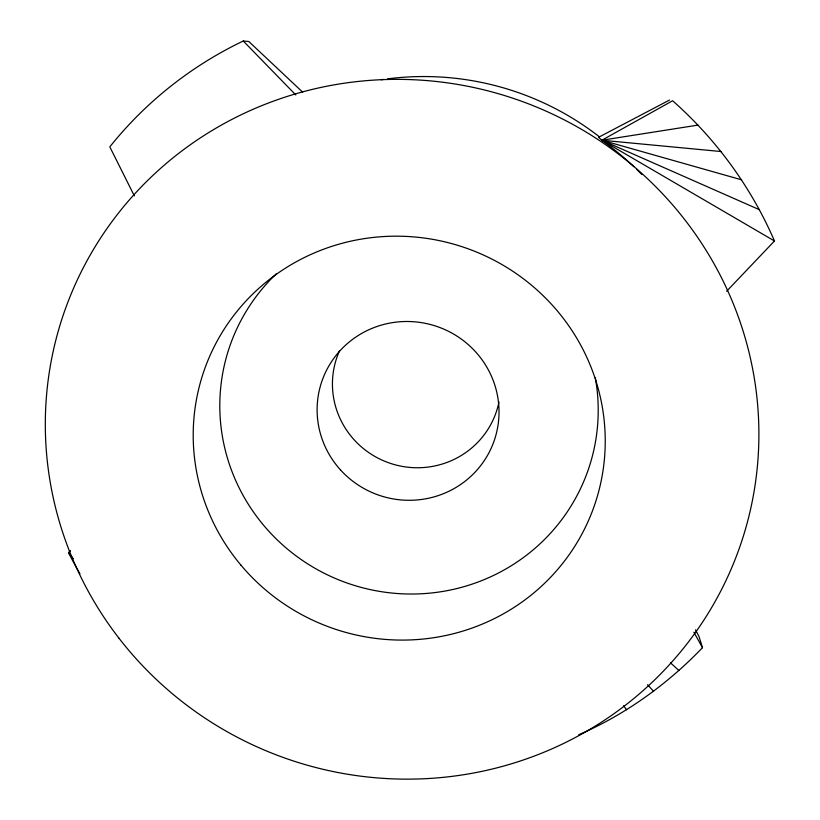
<?xml version="1.0" encoding="UTF-8"?>
<svg xmlns="http://www.w3.org/2000/svg" width="820" height="820" viewBox="0 0 820 820"><rect width="100%" height="100%" fill="white"/><g stroke="black" fill="none" stroke-linecap="round" stroke-linejoin="round"><path stroke-width="1.23" d="M70.274 550.938L68.562 552.782A389.367 382.038 18 0 0 79.96 573.744M726.622 291.264L774.48 240.988C751.356 187.452 716.301 139.369 672.625 100.747L601.859 140.23L598.59 137.288L669.53 100.05M70.335 550.968L68.562 552.782L73.349 558.738M578.776 734.72C625.434 714.599 667.347 684.259 702.504 647.677L699.009 636.545L695.514 629.822M698.056 125.091L601.859 140.23A321.676 315.392 18 0 1 633.86 166.665M134.326 195.867L109.808 146.862A389.367 382.038 18 0 1 243.263 41L248.829 41.512L302.621 92.117M721.118 151.536L601.859 140.23L774.48 240.988M741.649 179.836L601.859 140.23L759.474 209.735M670.555 662.898L678.98 670.565M243.263 41L295.794 94.976M647.564 684.731L653.612 691.311M623.538 705.753L626.613 709.761M693.874 632.23L702.504 647.677M381.218 79.755A282.018 277.857 18 0 1 383.719 79.386M387.47 78.874A282.018 277.857 18 0 1 599.553 136.94M636.586 169.258A321.676 315.392 18 0 1 641.957 174.547M498.97 402.015A84.234 82.728 18 0 1 391.304 463.669A84.234 82.728 18 0 1 339.449 350.929M595.32 377.846A189.584 185.648 18 0 1 351.37 584.476A189.584 185.648 18 0 1 276.412 273.706M119.074 638.339A357.602 349.074 18 0 0 731.758 567.676A357.602 349.074 18 0 0 355.48 81.744A357.602 349.074 18 0 0 119.074 638.339M241.039 565.267A206.496 201.474 18 0 0 592.624 510.46A206.496 201.474 18 0 0 363.988 238.671A206.496 201.474 18 0 0 241.039 565.267M340.495 469.901A91.133 89.216 18 0 0 494.573 439.561A91.133 89.216 18 0 0 389.131 323.223A91.133 89.216 18 0 0 340.495 469.901"/></g></svg>
